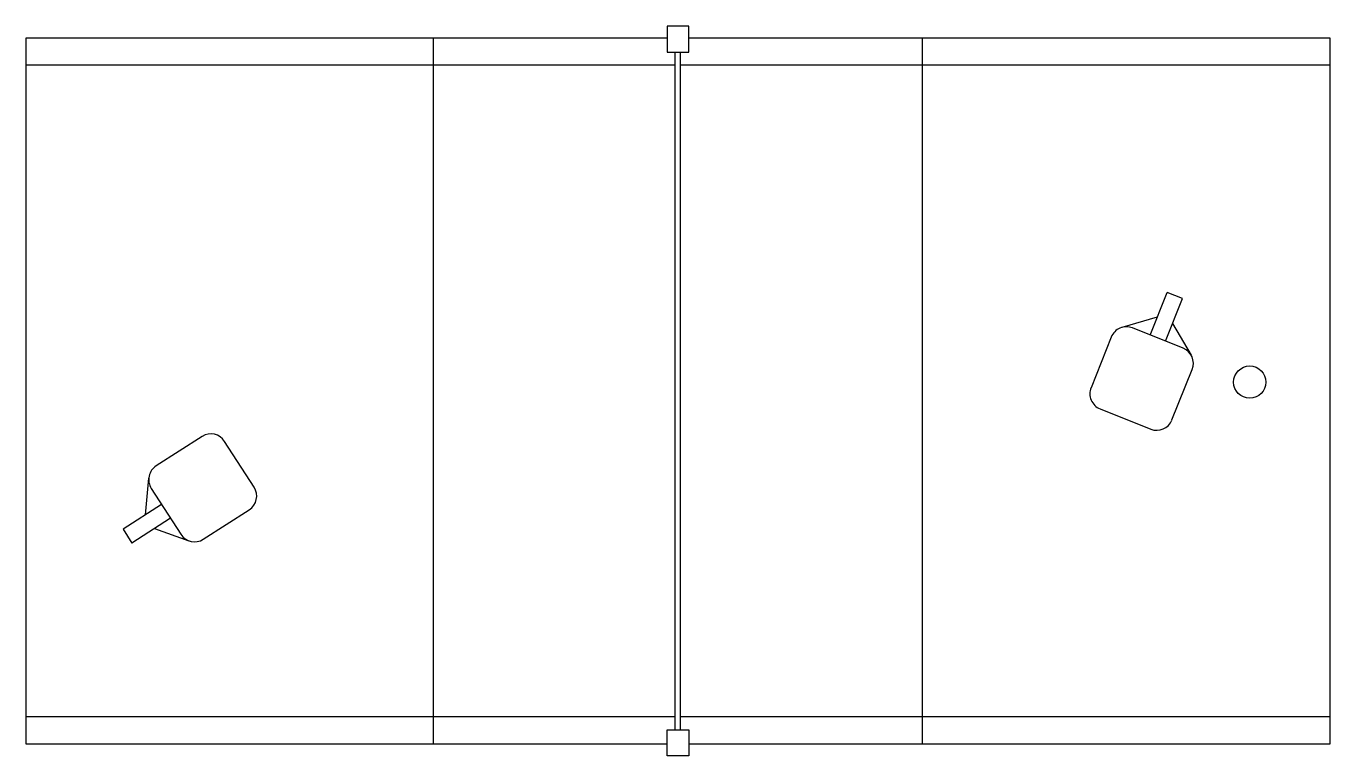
# Model space of a CAD drawing. Header units: millimetres. Extents: x 1426.83 to 1429.23, y 1336.94 to 1338.28.
import ezdxf

# ---------------------------------------------------------------- set-up
doc = ezdxf.new("R2010")
doc.units = ezdxf.units.MM
doc.header["$LTSCALE"] = 10
doc.layers.add('Mesas_de_Jogos', color=2, linetype='Continuous')

msp = doc.modelspace()

# ---------------------------------------------------------------- linework, layer by layer
at = {"layer": 'Mesas_de_Jogos'}
for p, q in [((1426.8298, 1338.2582), (1428.0101, 1338.2582)), ((1426.8298, 1336.9582), (1426.8298, 1338.2582)), ((1427.58, 1336.9582), (1427.58, 1338.2582)), ((1428.0495, 1338.2582), (1429.2298, 1338.2582)), ((1428.4797, 1336.9582), (1428.4797, 1338.2582)), ((1429.2298, 1338.2582), (1429.2298, 1336.9582)), ((1428.0246, 1336.9844), (1428.0246, 1338.232)), ((1428.0346, 1336.9844), (1428.0346, 1338.232)), ((1426.8298, 1338.2082), (1428.0246, 1338.2082)), ((1428.0346, 1338.2082), (1429.2298, 1338.2082)), ((1428.899, 1337.7112), (1428.9303, 1337.7895)), ((1428.9582, 1337.7784), (1428.9303, 1337.7895)), ((1428.9269, 1337.7001), (1428.9582, 1337.7784)), ((1428.9121, 1337.7438), (1428.847, 1337.7253)), ((1428.9595, 1337.687), (1428.8663, 1337.7243)), ((1428.9399, 1337.7327), (1428.9743, 1337.6744)), ((1428.8273, 1337.7075), (1428.7901, 1337.6143)), ((1428.939, 1337.5548), (1428.9763, 1337.648)), ((1428.8068, 1337.5753), (1428.9, 1337.5381)), ((1427.1538, 1337.5245), (1427.0693, 1337.4703)), ((1427.2495, 1337.431), (1427.1953, 1337.5155)), ((1427.0497, 1337.3803), (1427.0557, 1337.4477)), ((1427.0603, 1337.4289), (1427.1145, 1337.3444)), ((1427.0793, 1337.3992), (1427.0083, 1337.3537)), ((1427.156, 1337.3353), (1427.2405, 1337.3896)), ((1427.0083, 1337.3537), (1427.0245, 1337.3284)), ((1427.0955, 1337.374), (1427.0245, 1337.3284)), ((1427.0659, 1337.355), (1427.1297, 1337.3323)), ((1428.0246, 1337.0082), (1426.8298, 1337.0082)), ((1429.2298, 1337.0082), (1428.0346, 1337.0082)), ((1428.0101, 1336.9582), (1426.8298, 1336.9582)), ((1429.2298, 1336.9582), (1428.0495, 1336.9582))]:
    msp.add_line(p, q, dxfattribs=at)
for points in [[(1428.0101, 1338.232), (1428.0495, 1338.232), (1428.0495, 1338.2798), (1428.0101, 1338.2798)], [(1428.0101, 1336.9844), (1428.0495, 1336.9844), (1428.0495, 1336.9365), (1428.0101, 1336.9365)]]:
    msp.add_lwpolyline(points, close=True, dxfattribs=at)
msp.add_circle((1429.0822, 1337.6245), 0.0297, dxfattribs=at)
for centre, start, end in [((1428.8552, 1337.6964), 68.2117, 158.2117), ((1428.9484, 1337.6591), 338.2117, 68.2117), ((1428.8179, 1337.6032), 158.2117, 248.2117), ((1428.9111, 1337.5659), 248.2117, 338.2117), ((1427.17, 1337.4993), 32.692, 122.692), ((1427.0856, 1337.4451), 122.692, 212.692), ((1427.2243, 1337.4148), 302.692, 32.692), ((1427.1398, 1337.3606), 212.692, 302.692)]:
    msp.add_arc(centre, 0.03, start, end, dxfattribs=at)

doc.saveas('drawing.dxf')
